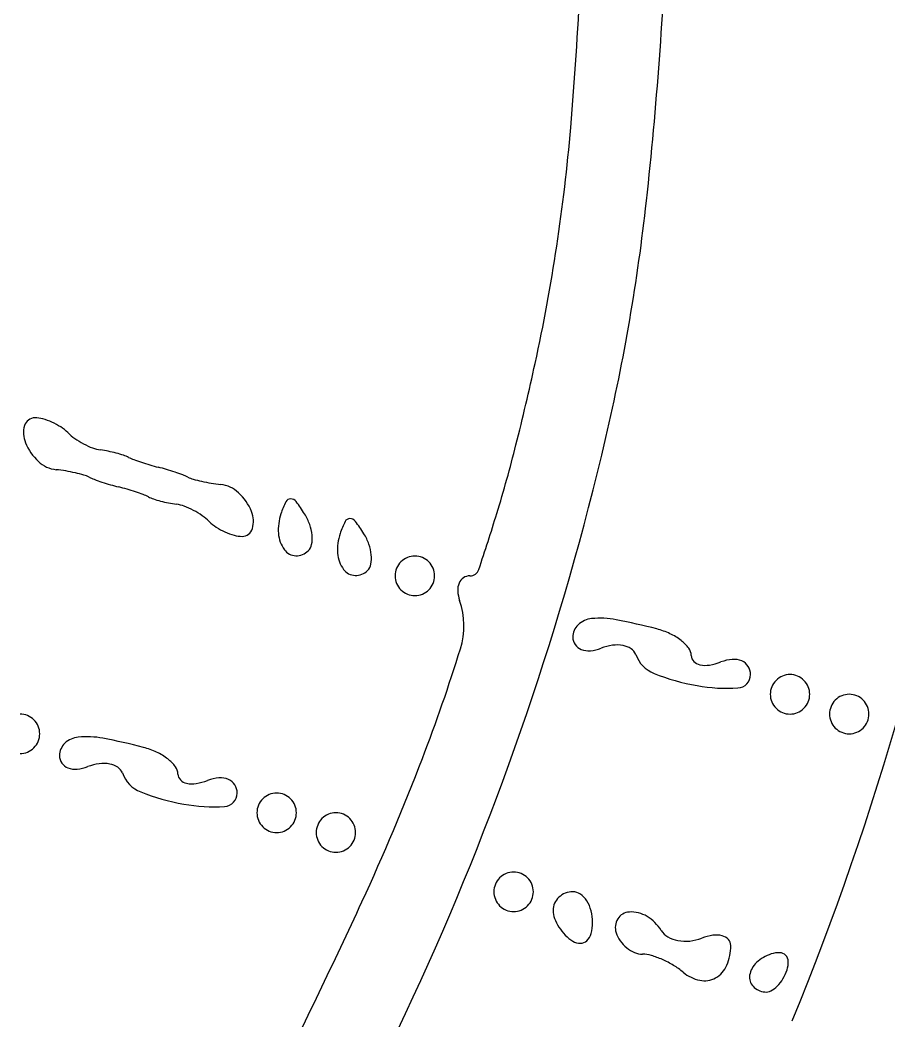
# Model space of a CAD drawing. Header units: metres. Extents: x -22 to 82, y -7 to 32.
# Drawn here: x 10.5392 to 10.6322, y 27.8083 to 27.9155 of the extents above; entities that cross this region are included whole.
import ezdxf

# ---------------------------------------------------------------- set-up
doc = ezdxf.new("R2010")
doc.units = ezdxf.units.M
doc.header["$LTSCALE"] = 2
doc.header["$MEASUREMENT"] = 0
doc.layers.add('ZSILUETAEDIFICIO', color=253, linetype='CONTINUOUS')
doc.layers.add('ZVEREDA', color=253, linetype='CONTINUOUS')

msp = doc.modelspace()

# ---------------------------------------------------------------- hatches: boundary and pattern name
at = {"layer": 'ZVEREDA'}
h = msp.add_hatch(dxfattribs=at)
h.set_pattern_fill('AR-SAND', color=256, scale=0.08)
h.set_pattern_definition([(37.50000000000001, (100.3217642182751, 117.4581959786875), (-0.0050394686487687, 0.1541459015210527), [0, -0.1216, 0, -0.136, 0, -0.13]), (7.499999999999999, (100.3217642182751, 117.4581959786875), (0.1415821364214182, 0.2257716852183792), [0, -0.0656, 0, -0.1096, 0, -0.042]), (327.5, (100.2233642182753, 117.4581959786875), (0.2491313489401196, 0.0004527242829572), [0, -0.04, 0, -0.144, 0, -0.188]), (317.5, (100.2233642182753, 117.4581959786875), (0.2404901283657835, 0.0702140451947399), [0, -0.02, 0, -0.0944, 0, -0.108])])
h.paths.add_polyline_path([(31.4583351261974, 30.10001185127862), (-5.580466054143699, 30.14202237673669), (-5.496152509190097, 24.7095630808688), (0.5053741138006274, 24.71459050236479), (0.5053741138006274, 23.02514520136083), (2.905374113800207, 23.02514520136083), (2.905811148500817, 24.71459050236479), (7.70575982083821, 24.71459050236479), (7.70575982083821, 23.02524487001511), (10.1053227861378, 23.02524487001511), (10.1057598208379, 24.71459050236479), (12.50561829493628, 24.71459050236479), (14.90575982083172, 24.71459050236479), (14.90575982083172, 23.02514520136083), (17.30547676903481, 23.02514520136083), (17.30591380373539, 24.71459050236479), (22.10547676902863, 24.63459050236452), (22.10547676902863, 23.02461800278962), (24.5050398048495, 23.02461800278962), (24.5050398048495, 24.63406330379348), (31.4583221007949, 24.61459050236454), (29.30561829493013, 24.61459050236454), (29.30561829493013, 20.61092766967829), (30.50572014345363, 20.61326742045304), (30.50572014345363, 24.61459050236454), (31.4583221007949, 24.61459050236454)])
h.paths.add_polyline_path([(3.274978631708791, 29.84745587849517), (21.85115500656482, 29.84745587849517), (21.85115500656482, 26.26298918530352), (3.274978631708791, 26.26298918530352)], flags=16)
edge = h.paths.add_edge_path(flags=0)
edge.add_line((4.190763625501631, 28.45334721717251), (4.191796270515823, 28.45334721717251))
edge.add_arc((4.030850849770815, 28.47872758158093), 0.1629343160792154, 351.0385129392877, 357.3660182868147)
edge.add_arc((4.112611057247875, 28.47496619707363), 0.0810876329450389, 344.53720768220717, 357.3660765305271, ccw=False)
edge = h.paths.add_edge_path(flags=0)
edge.add_arc((4.129473601766023, 28.48361260777853), 0.0424070857397566, 8.446156974039805, 17.04280200703507)
edge.add_arc((4.048520085864993, 28.46875624364435), 0.1245244297232045, 3.3254775150875844, 12.657113459455672, ccw=False)
edge.add_arc((4.009668740244905, 28.46649875537224), 0.1634413066505545, 3.325477516473139, 5.867953198212037)
edge.add_arc((4.024461425057098, 28.46801930679646), 0.148570677863494, 5.867861931155238, 8.446156969658695)
edge = h.paths.add_edge_path(flags=0)
edge.add_arc((4.187625943115307, 27.71049756740979), 0.005506773619038, 0, 44.649192788606285, ccw=False)
edge.add_line((4.193132716734738, 27.71049756740979), (4.193170576032799, 27.71059180186387))
edge.add_arc((4.083131412969806, 27.72142825678299), 0.110571452748189, 354.3757511834748, 357.7808422671732)
edge.add_arc((4.083495542828814, 27.72707965905653), 0.1105714527485412, 354.8460124112327, 363.6003750095574)
edge.add_arc((4.265141154600997, 27.71569919341579), 0.0736096129205384, 165.585485692761, 181.0365879312016)
edge = h.paths.add_edge_path(flags=0)
edge.add_ellipse((4.155844521799992, 27.55226263330349), major_axis=(-0.004886144824328529, 0.5517489951021792), ratio=0.0764573230342362, start_angle=264.41174822548277, end_angle=281.9145976805995, ccw=False)
edge.add_arc((-177.0033036909715, 27.24610176780652), 181.2017851309283, -3.410605131648481e-12, 0.07993633669821065, ccw=False)
edge.add_line((4.198481439956822, 27.24610176779618), (4.210484766247419, 27.6590139235833))
edge.add_ellipse((4.18687514976483, 27.77778923014426), major_axis=(0.01575538398604225, -0.1077800230216994), ratio=0.5161088083865675, start_angle=337.05526251174393, end_angle=345.80434126128097, ccw=False)
edge = h.paths.add_edge_path(flags=0)
edge.add_arc((387.0379938681306, 26.57348742740584), 383.1770730560518, 179.7962796488156, 179.8227156500893, ccw=False)
edge.add_arc((63.47661150482531, 27.72394417231078), 59.61364541384286, 179.6242268241421, 179.7962796450261, ccw=False)
edge.add_arc((107.9126775625507, 27.43250698258277), 104.0506671673548, 179.4892207827528, 179.6242268252662, ccw=False)
edge.add_arc((4.908773407262004, 28.32581589378475), 1.043191389333353, 173.5744382351789, 178.1175676432889, ccw=False)
edge.add_arc((3.941956756071903, 28.43638332363668), 0.0700943375474026, 136.9440126095541, 174.9430767679891, ccw=False)
edge.add_arc((3.939591411760631, 28.44492007257332), 0.0627084935053294, 98.57263522089539, 141.1716653543758, ccw=False)
edge.add_arc((3.971787529488921, 28.27408536092594), 0.2365196678389941, 91.78341864015289, 100.1162303726033, ccw=False)
edge.add_arc((4.161354391850892, 22.18584956753244), 6.327705978506592, 91.01273401402932, 91.78341864030182, ccw=False)
edge.add_line((4.049514576590127, 28.51256710557305), (4.169165289891879, 28.51468221717266))
edge.add_line((4.169165289891879, 28.51468221717232), (4.179750299263304, 28.53043944484654))
edge.add_arc((4.190827730734469, 28.52494372944767), 0.0123657743692955, 51.76101418273163, 153.6131534045893, ccw=False)
edge.add_line((4.198481439891822, 28.53465625290397), (4.198481439891822, 28.53636044799151))
edge.add_arc((4.193339192636984, 28.51586697619842), 0.0211287740527576, 75.9140893002533, 183.0668013861589)
edge.add_line((4.172240678425823, 28.51473658199643), (4.049514576590127, 28.51256710557305))
edge.add_arc((4.161354391844498, 22.18584956753244), 6.327705978506354, 91.01273401397248, 91.78341864024476)
edge.add_arc((3.971787529489319, 28.27408536092594), 0.2365196678390667, 91.78341864027549, 100.1162378328985)
edge.add_arc((3.941258338745911, 28.44519436956017), 0.0627084935053418, 100.1162378329312, 120.5228893311077)
edge.add_arc((3.942263761789718, 28.43729516592452), 0.0700943375474093, 117.9506432260986, 158.4595108276586)
edge.add_arc((4.001405707587139, 28.41591235581501), 0.1329691207264811, 159.2459526752788, 175.8968395766796)
edge.add_arc((4.909294928725814, 28.35078371074917), 1.04319138933335, 175.8968395763732, 179.4892207827571)
edge.add_arc((107.9126775622392, 27.43250698108915), 104.0506671670563, 179.4892207819287, 179.6242268244366)
edge.add_arc((63.47661150489225, 27.72394417644966), 59.6136454138861, 179.6242268281098, 179.7962796489794)
edge.add_arc((387.0379938451551, 26.57348740949783), 383.1770730331307, 179.7962796461218, 179.8227156473993)
edge.add_line((3.862755088178147, 27.75911035599103), (3.884622839891307, 27.72070371717251))
edge.add_arc((3.929255688633731, 27.74845655913333), 0.0525576961415898, 211.8734753522308, 222.0820973833024)
edge.add_arc((3.940104661909288, 27.75825274944765), 0.0671749997825091, 222.0818102784924, 230.2563674642507)
edge.add_arc((3.958449832274908, 27.78343227505326), 0.0982851158739191, 231.4181484407944, 254.9741783521728)
edge.add_arc((3.959368323424485, 27.7758030788865), 0.0911999037654329, 253.1739702547738, 268.217256623099)
edge.add_arc((3.968627737210397, 41.24924821526616), 13.56460629090511, 269.9489048779313, 270.3532500274084)
edge.add_arc((4.049525169780992, 16.95504494612499), 10.72985513343538, 89.5075836061958, 89.98540653837108, ccw=False)
edge.add_arc((4.130247462298712, 27.54011210430104), 0.1448483138350315, 64.17034698782749, 85.44946313993978, ccw=False)
edge.add_arc((4.191746138397974, 27.66642980881176), 0.0043674083606586, 1.4282544963651844, 68.34992075025048, ccw=False)
edge.add_arc((4.197384248272812, 27.67701561994579), 0.0105538936861254, 212.0429010611537, 263.0773218994982, ccw=False)
edge.add_arc((4.200612712082403, 27.70999352945552), 0.0404527841329601, 231.8085000024286, 252.4850053579366, ccw=False)
edge.add_arc((4.161788889977004, 27.66257060467501), 0.0208577567284913, 48.53142696656482, 82.63062587060486)
edge.add_arc((4.11933816690663, 27.13308106570912), 0.5520225538390414, 85.31102351279071, 89.99478211468639)
edge.add_arc((4.118411279294634, 16.9552485283175), 10.72985513343608, 89.99478211606726, 90.35325002811415)
edge.add_arc((4.073781246147718, 41.2494889468843), 13.56460629090747, 269.50474175352076, 269.9090879921701, ccw=False)
edge.add_arc((3.956613111675125, 27.77658927219733), 0.0911999037654514, 239.2648217281377, 269.94890487625094, ccw=False)
edge.add_arc((3.940104661909288, 27.75825274944765), 0.0671749997825307, 215.766892496466, 243.3781184107606, ccw=False)
edge.add_line((3.885598753388649, 27.71898970661965), (3.862755088177721, 27.75911035598011))
edge = h.paths.add_edge_path(flags=0)
edge.add_arc((3.982208672812931, 27.77710128656037), 0.0039699795081061, 57.093542815945284, 128.0095147918335, ccw=False)
edge.add_arc((3.983777369758798, 27.77691396217733), 0.0035691351575788, -36.39606693346491, 80.51639118771561, ccw=False)
edge.add_arc((3.985008823383225, 27.77555727172944), 0.0018093348073117, 293.7971605359992, 335.12409378026587, ccw=False)
edge.add_arc((3.984854518882713, 27.77590723729099), 0.002191808038586, 257.1681723130867, 293.7964911424778, ccw=False)
edge.add_arc((3.98554989726631, 27.77896024180501), 0.0053230039216045, 238.282669802615, 257.1684968903267, ccw=False)
edge.add_arc((3.980302814458611, 27.77683864407101), 0.0034331700992157, 99.02971341141892, 315.4979837284754, ccw=False)
edge = h.paths.add_edge_path(flags=0)
edge.add_arc((4.003867887505493, 27.77651366478631), 0.0041965817445002, 179.5419055987072, 270.4580944011244)
edge.add_arc((4.003949051078308, 27.77651352882827), 0.0041965817444636, 269.3499522369119, 383.1232100615633)
edge.add_arc((4.003864094692489, 27.77672872215237), 0.0041965817444639, 19.96411019100292, 182.4788541983977)
edge = h.paths.add_edge_path(flags=0)
edge.add_arc((3.979353550216473, 28.42993420992462), 0.0009651872828333, 125.0907544769644, 237.6009057839097)
edge.add_arc((3.995965221876986, 28.40704187017155), 0.0279429480104366, 127.8062335931203, 268.779035296377)
edge.add_line((3.995369806797299, 28.37910526650563), (4.002718144077988, 28.38645734180113))
edge.add_arc((4.10007393273122, 28.38764962442366), 0.0973630891154655, 166.3647067637932, 180.7016464897838, ccw=False)
edge.add_arc((3.991574634341134, 28.42003595056144), 0.0167827455633406, 325.7976337708378, 488.477492724186)
edge.add_arc((3.995342312636922, 28.45231582363164), 0.0238394652163404, 233.4109544616884, 272.5958997522416)
edge.add_arc((3.987035091752404, 28.42505208948006), 0.0100004255996245, 20.17316381762081, 145.4473270086913)

# ---------------------------------------------------------------- linework, layer by layer
at = {"layer": 'ZSILUETAEDIFICIO'}
for centre, radius, start, end in [((10.18221747930215, 27.93916168890166), 0.4174164164662287, 355.1657910094488, 359.417566734018), ((10.19218489821762, 27.94168699739049), 0.4165746175788411, 353.7212191729504, 357.9090744830164), ((10.40337591230832, 27.92045733432116), 0.1954684374937863, 347.6673568286541, 355.1658434551235), ((10.39392219470821, 27.91949059151631), 0.2136199003903402, 346.8182547911039, 353.7212247213554), ((10.31840203898099, 27.93903466313196), 0.2824493336357984, 345.8510265711212, 347.667493927726), ((10.32969345162448, 27.92826743861826), 0.3158505515794641, 337.6760269799826, 350.6810264964351), ((10.54074052942883, 27.87173980331414), 0.0011517629396688, 90.00001588058588, 163.7323168091237), ((10.54074054458192, 27.86963520746968), 0.0032563587845201, 74.72427441825613, 90.0002722362325), ((10.54228847423451, 27.87128809457505), 0.0027642684144532, 163.7322054405434, 202.4257284026396), ((10.53984577805178, 27.86635901470464), 0.0066525399011407, 65.7724089332748, 74.72432977835287), ((10.53970762006131, 27.86605206089104), 0.0069891528440621, 56.98319959470325, 65.77218639392376), ((10.54099799739762, 27.86803783955486), 0.0046209487628179, 44.99951767419755, 56.98288351440734), ((10.54816349295083, 27.87520336901463), 0.0055126162057254, 225.0006535017905, 235.1662741796183), ((10.29769714759121, 27.94202785855128), 0.3124489856742395, 335.5331993970395, 346.8182140746284), ((10.5451098886694, 27.87245247171433), 0.0058165058783297, 202.4256516887711, 226.7281726939115), ((10.55006581633893, 27.87793672710882), 0.0088427934872781, 235.1651949417531, 242.3001096626941), ((10.54990257361101, 27.87762582182773), 0.0084916378495829, 242.3001966757206, 249.5303579619309), ((10.44782838900281, 27.9064079293488), 0.1489739282729733, 342.9188125408094, 345.8508213834548), ((10.54833045131022, 27.87341434849037), 0.0039962984638063, 249.5311612438511, 262.235275191655), ((10.54611768356401, 27.8571865626825), 0.012381655417071, 78.38597887277605, 82.23520572803065), ((10.54543715764319, 27.85387575532383), 0.015761679217555, 75.17370798390773, 78.38572824560504), ((10.54583235205132, 27.85536893328606), 0.0142170889663678, 71.90832004773613, 75.17350017583124), ((10.54902151696731, 27.86513115706111), 0.0039471432075844, 63.43420168945169, 71.90759305993973), ((10.55332184011672, 27.87373153937398), 0.0056684355642199, 243.434275763946, 249.4915498690334), ((10.54338304626182, 27.87061819825345), 0.0032972711075902, 226.7283322252471, 263.8845215675872), ((10.55974869968964, 27.89091505837683), 0.0240144937019766, 249.493077524219, 251.5657531343449), ((10.56063348051822, 27.89356862150277), 0.0268116769829283, 251.56515323365, 253.6190373512528), ((10.5594088988835, 27.88940194383747), 0.0224687743951673, 253.6184646810356, 255.963384514375), ((10.54850965934091, 27.84580618867062), 0.0224687743938436, 73.6184646945599, 75.96338452785726), ((10.54116355923475, 27.84990240243548), 0.0175370831909234, 80.5131960206511, 83.88469482178421), ((10.54094675032613, 27.84860430891382), 0.0188531579923122, 77.32006604619333, 80.51352610043669), ((10.541446243991, 27.85082620471695), 0.0165758098206184, 74.10183581722718, 77.31866797768795), ((10.54508597019574, 27.86360493127796), 0.0032888440513653, 63.43508242741159, 74.10272134611205), ((10.54909184011632, 27.87161653937397), 0.005668435564040999, 243.4342757680535, 249.4915498733207), ((10.5472850776944, 27.84163951100533), 0.0268116769849421, 71.5651532207405, 73.61903733832932), ((10.54816985852969, 27.84429307411853), 0.0240144937139093, 69.49307753487022, 71.56575314497373), ((10.5545967181049, 27.86147659313843), 0.0056684355593574, 63.43427577012174, 69.4915498752613), ((10.55860258802448, 27.86948820123035), 0.0032888440519754, 243.4350824061463, 254.1027213243559), ((10.55551869968963, 27.88880005837666), 0.0240144937017578, 249.4930775240242, 251.5657531341802), ((10.55640348051861, 27.89145362151578), 0.0268116769953627, 251.5651532414774, 253.6190373590502), ((10.55517889888353, 27.88728694382627), 0.0224687743843585, 253.6184646741394, 255.9633845074744), ((10.54427965934133, 27.84369118867096), 0.0224687743935, 73.61846469550858, 75.96338452885254), ((10.56224232672341, 27.88226737295849), 0.0165762413836692, 254.1022157778663, 257.3190479383691), ((10.5627418203965, 27.88448837516694), 0.0188527177584646, 257.3198039514361, 260.51326400572), ((10.56252499898048, 27.88319073007284), 0.017537083190548, 260.5131960325087, 263.8846948336025), ((10.56030551195752, 27.86247493425481), 0.0032972711075417, 46.72833223098758, 83.88452157544839), ((10.54305507770073, 27.83952451100555), 0.0268116769829283, 71.56515323365001, 73.6190373512528), ((10.54393985852292, 27.84217807411881), 0.0240144937160793, 69.49307751943242, 71.5657531295368), ((10.5503667181049, 27.85936159313866), 0.0056684355591356, 63.43427576910217, 69.49154987445736), ((10.5546670412534, 27.86796197544697), 0.0039471432081493, 243.434201664347, 251.9075930348335), ((10.55857866954941, 27.86064066079399), 0.0058165058783297, 22.42565168670258, 46.7281726939115), ((10.557856206163, 27.87772419922203), 0.0142170889649843, 251.9083200651451, 255.1735001933255), ((10.5582514005803, 27.87921737718426), 0.0157616792184705, 255.173707967709, 258.3857282294076), ((10.55757087465173, 27.87590656982576), 0.0123816554166409, 258.3859788874089, 262.2352057426248), ((10.55535810690773, 27.85967878401777), 0.0039962984641243, 69.53116123164502, 82.23527517916274), ((10.55378598460788, 27.85546731068052), 0.0084916378493815, 62.30019667500959, 69.53035796140333), ((10.57687538056763, 27.85935033167226), 0.0103049186245275, 153.7874342923446, 161.56544275825), ((10.56813983589592, 27.86365111084416), 0.0005680586486596, 89.80652394892543, 153.7854764061114), ((10.56813924430412, 27.86346771663585), 0.0007514538095941, 37.3002229856013, 89.8086355929815), ((10.55562684231398, 27.85393591750119), 0.0164808974838084, 31.71748744880119, 37.29974237628504), ((10.55362274187999, 27.85515640539927), 0.0088427934872781, 55.16519494175316, 62.30010966269406), ((10.55552506526848, 27.85788976349079), 0.0055126162076547, 45.00065352183668, 55.16627419971158), ((10.56140008398481, 27.86180503793281), 0.0027642684141196, 343.7322054424161, 22.42572841060579), ((10.57227654993562, 27.86088320043251), 0.0054573491495149, 161.5650457351034, 183.9407888026423), ((10.56458235176498, 27.85947067219882), 0.005953093387823002, 19.73664811936323, 31.7179569451129), ((10.35911768394382, 27.93366739068267), 0.2417783862703693, 341.4274561798756, 342.9187296819113), ((10.56269056082172, 27.865055292953), 0.0046209487626272, 224.9995176722078, 236.9828835128608), ((10.56398093815571, 27.86704107161432), 0.0069891528406202, 236.9831995981509, 245.7721863975856), ((10.56569179840812, 27.85986876199928), 0.0047743875973752, 5.599465441617551, 19.73608789853724), ((10.58322038056781, 27.85723533166885), 0.0103049186260374, 153.7874342753445, 161.5654427410643), ((10.5744848358961, 27.86153611084416), 0.0005680586486596, 89.80652394892543, 153.7854764061114), ((10.5744842443039, 27.86135271663562), 0.000751453809823, 37.30022297837961, 89.80863555838013), ((10.56197184231431, 27.85182091750119), 0.0164808974838084, 31.71748744880119, 37.29974237628504), ((10.56384278016714, 27.86673411780362), 0.0066525399011407, 245.7724089332748, 254.7243297783528), ((10.562948013637, 27.86345792503869), 0.0032563587845201, 254.7242744182561, 270.0002722362325), ((10.56294802878963, 27.86135332919417), 0.0011517629401691, 270.0000159032277, 343.7323168046013), ((10.57012373979819, 27.86073486626549), 0.003299434760263, 183.9402601583043, 216.5506968133659), ((10.5669809796043, 27.8599951686673), 0.0034790240182998, 349.0558067338298, 5.599244337365004), ((10.57862154993541, 27.85876820043251), 0.0054573491495149, 161.5650457351034, 183.9407888026423), ((10.57092735176522, 27.85735567219888), 0.005953093387823002, 19.73664811936323, 31.7179569451129), ((10.5690987492419, 27.85958566246347), 0.0013220252772603, 314.9994991959951, 349.0555408543353), ((10.57203679840839, 27.85775376200104), 0.004774387596761, 5.599465420424793, 19.73608787799796), ((10.5687552316669, 27.85972038924325), 0.0015959154232092, 216.5518752678362, 267.9539846227062), ((10.56876246594331, 27.85992194560731), 0.0017976015695052, 267.9529112625046, 314.9996351741819), ((10.576468739798, 27.85861986626549), 0.003299434760263, 183.9402601583043, 216.5506968133659), ((10.5733259796045, 27.85788016866582), 0.0034790240179803, 349.0558067558961, 5.599244360455858), ((10.5814661881779, 27.85595961574546), 0.0021293174225145, 112.6232414527827, 134.999211522615), ((10.58145430226503, 27.85598827538126), 0.0020982908729524, 90.0006322764197, 112.6246928528869), ((10.58145425595399, 27.85598827538234), 0.0020982908719275, 67.37530713516908, 89.99936771115203), ((10.581442370041, 27.85595961574546), 0.0021293174225635, 45.00078847738501, 67.37675854721729), ((10.57544374924171, 27.85747066246364), 0.0013220252777499, 314.9994992029593, 349.0555408483972), ((10.5814662296186, 27.85595965718494), 0.0021293174233681, 135.0007884730646, 157.3767585429725), ((10.58144232860082, 27.85595965718494), 0.0021293174229968, 22.62324146173451, 44.9992115355853), ((10.57510023166671, 27.85760538924376), 0.0015959154236474, 216.5518752809593, 267.9539846396007), ((10.57510746594312, 27.85780694560714), 0.001797601569666, 267.9529112767397, 314.9996351895474), ((10.58143756998132, 27.85597154309886), 0.0020982908719275, 157.3753071490141, 179.9993677235803), ((10.58143756998172, 27.85597158940914), 0.0020982908723577, 180.0006322702055, 202.6246928462081), ((10.58147098823773, 27.85597154309886), 0.0020982908719379, 0.0006322764196846798, 22.62469285098589), ((10.58147098823724, 27.85597158940914), 0.0020982908723822, 337.3753071537919, 359.9993677297945), ((10.58736497685891, 27.85470813697162), 0.0012688329092842, 124.0367953783877, 157.4380127679098), ((10.58734733107232, 27.85473424670664), 0.0012373195474219, 90.00009088502277, 124.0364062369798), ((10.58734732455082, 27.85698135693048), 0.0010097906763452, 270.000258669861, 341.4279233989333), ((10.58146622961823, 27.85598347532328), 0.0021293174229968, 202.6232414673759, 224.9992115355853), ((10.5814423286013, 27.85598347532328), 0.002129317422616, 315.0007884557555, 337.3767585279062), ((10.58798314668522, 27.85445124514354), 0.0019382560518921, 157.4365490850637, 183.3253184618481), ((10.58146618817841, 27.85598351676254), 0.0021293174227384, 225.0007884644147, 247.3767585358996), ((10.58145430226449, 27.85595485712702), 0.0020982908730643, 247.3753071609451, 269.9993677360086), ((10.58145425595441, 27.85595485712594), 0.0020982908719379, 270.0006322764197, 292.6246928509962), ((10.58144237004063, 27.85598351676254), 0.0021293174226753, 292.6232414641004, 314.9992115355853), ((10.58979028381802, 27.85455635653386), 0.0037484474822635, 183.3270166359854, 199.1320499040757), ((10.57843905185862, 27.85061862253866), 0.0082663856841435, 342.7450701602174, 19.13142865773496), ((10.60020513513541, 27.84940028061874), 0.0018308560261484, 133.3073690608836, 179.9996671700308), ((10.60062211082032, 27.84895791413379), 0.0024387678854714, 95.61238567655514, 133.3074231835271), ((10.6012867767715, 27.84219444874913), 0.009234814150424, 79.17444531531244, 95.6125475776831), ((10.59047916621722, 27.78567486346299), 0.0667784321007374, 75.35471845038818, 79.17461807798314), ((10.59979267039969, 27.84940030694577), 0.0014183912905366, 180.0006338571177, 214.1322135757118), ((10.60524784217139, 27.84218967756681), 0.0083657793393816, 65.03150184273314, 75.35448566627099), ((10.6061099144415, 27.84404114437626), 0.0063234527387446, 52.29825553323153, 65.03115771231741), ((10.59976758721524, 27.84938324938781), 0.0013880577389361, 214.1303552034275, 248.8187124126326), ((10.60333435427879, 27.84320957479514), 0.0053709183763099, 97.63591421429355, 110.9938315564543), ((10.60310112483899, 27.84494926612166), 0.0036156628725931, 79.66712992742382, 97.6359915656944), ((10.60331656841183, 27.84613081366132), 0.0024146339300692, 57.22374686052559, 79.6675895753325), ((10.60726269480233, 27.84553239419802), 0.0044385844212198, 37.24227457713858, 52.29967511608096), ((10.40295431585599, 27.90512493457828), 0.1920211968375851, 339.0320852600159, 342.7449852767508), ((10.60004749406991, 27.85010566449984), 0.0021628037882083, 248.8194066127214, 275.3453790249614), ((10.5998408820021, 27.85231335223995), 0.0043801386081056, 275.3459960041917, 290.9936363562226), ((10.60396214318212, 27.84713351454781), 0.0012220837840428, 19.8827678624951, 57.22241323583656), ((10.60835538834164, 27.84872239431718), 0.0034496548595361, 199.8834161430185, 248.2189001221803), ((10.60974945483014, 27.84742287085533), 0.0013148242791221, 359.9997994876063, 37.24125053482104), ((10.6119309565554, 27.84742284895367), 0.0008666774462562, 179.9988562753341, 225.5518641476468), ((10.61228104892621, 27.84777983147984), 0.0013666786364661, 225.5542209975504, 257.9701527862929), ((10.612575057333, 27.84915905051986), 0.0027768864578613, 257.9682291087403, 279.2522561237468), ((10.61203204074192, 27.85249220009132), 0.0061539788587551, 279.2526602837174, 290.9935136908541), ((10.615788970653, 27.84270189347677), 0.0043324230965636, 94.47378126350911, 110.9941916070678), ((10.61562139904183, 27.8448434259513), 0.002184344517061, 66.90055213784609, 94.47337967425402), ((10.61589380930241, 27.84548212138668), 0.001489982069233, 32.12363104649758, 66.90022833857304), ((10.61575277692759, 27.84539358429083), 0.0016565021820666, 359.999376133256, 32.12323782912632), ((10.61569162044023, 27.86708178274631), 0.023220528509967, 248.21884339856, 260.0582135434404), ((10.61597264226364, 27.84539356804436), 0.0014366368459389, 273.3874201048397, 359.9999285978636), ((10.62165118817822, 27.84326961574453), 0.0021293174234792, 112.6232414410386, 134.9992115139558), ((10.62163930226484, 27.84329827538232), 0.0020982908719379, 90.0006322764197, 112.6246928509962), ((10.62163925595434, 27.84329827538232), 0.0020982908719275, 67.37530714900383, 89.9993677235803), ((10.62162737004039, 27.84326961574567), 0.0021293174227384, 45.0007884644147, 67.37675853589961), ((10.614941995648, 27.86280503528138), 0.0188785812269221, 260.0582086857645, 273.3875751408298), ((10.62162256998201, 27.84328154309799), 0.002098290872837, 157.3753071251412, 179.9993676987498), ((10.62165122961801, 27.84326965718617), 0.0021293174221787, 135.0007884860441, 157.3767585561473), ((10.62162732860111, 27.84326965718498), 0.0021293174226753, 22.6232414720938, 44.99921154424447), ((10.62165598823711, 27.84328154309901), 0.0020982908723577, 0.0006322702055423879, 22.62469284620816), ((10.62162256998201, 27.84328158941037), 0.002098290872795, 180.0006323012502, 202.6246928748587), ((10.62165598823711, 27.84328158940917), 0.0020982908723822, 337.3753071537919, 359.9993677297945), ((10.62799618817797, 27.84115461574567), 0.0021293174223537, 112.6232414551537, 134.9992115269353), ((10.62798430226513, 27.84118327538204), 0.0020982908721129, 90.00063228884795, 112.6246928624542), ((10.62798425595398, 27.84118327538096), 0.0020982908732917, 67.3753071494841, 89.9993677235803), ((10.62797237004114, 27.84115461574567), 0.0021293174223536, 45.00078847306464, 67.37675854484628), ((10.62165122961801, 27.84329347532213), 0.0021293174221929, 202.6232414438527, 224.9992115139558), ((10.62162732860111, 27.84329347532326), 0.002129317422616, 315.0007884557555, 337.3767585279062), ((10.62796756998142, 27.84116654309884), 0.0020982908719275, 157.3753071490141, 179.9993677235803), ((10.62799622961822, 27.8411546571848), 0.0021293174230358, 135.0007884600759, 157.3767585326241), ((10.62797232860038, 27.8411546571848), 0.0021293174234791, 22.62324146267989, 44.99921153126494), ((10.6280009882378, 27.84116654309884), 0.0020982908719379, 0.0006322764196846798, 22.62469285098589), ((10.5391542559544, 27.83906827538232), 0.0020982908719275, 67.37530714900383, 89.9993677235803), ((10.53914237004051, 27.83903961574566), 0.0021293174227384, 45.0007884644147, 67.37675853589961), ((10.62165118817822, 27.84329351676377), 0.0021293174236129, 225.0007884860441, 247.3767585589613), ((10.62163930226484, 27.84326485712597), 0.0020982908719275, 247.3753071490038, 269.9993677235803), ((10.62163925595434, 27.84326485712597), 0.0020982908719379, 270.0006322764197, 292.6246928509962), ((10.62162737004039, 27.84329351676251), 0.0021293174226753, 292.6232414641004, 314.9992115355853), ((10.62796756998179, 27.84116658940934), 0.0020982908724451, 180.0006322764197, 202.6246928519422), ((10.62800098823732, 27.84116658940934), 0.0020982908723822, 337.3753071480579, 359.9993677235803), ((10.53914232860123, 27.83903965718497), 0.0021293174226753, 22.6232414720938, 44.99921154424447), ((10.53917098823723, 27.839051543099), 0.0020982908723577, 0.0006322702055423879, 22.62469284620816), ((10.62799622961779, 27.84117847532326), 0.0021293174226753, 202.6232414720938, 224.9992115442445), ((10.62799618817849, 27.84117851676251), 0.0021293174227384, 225.0007884644147, 247.3767585358996), ((10.62797237004062, 27.84117851676251), 0.0021293174226753, 292.6232414641004, 314.9992115355853), ((10.62797232860092, 27.84117847532326), 0.0021293174230358, 315.0007884644147, 337.3767585326241), ((10.53917098823723, 27.83905158940917), 0.0020982908723822, 337.3753071537919, 359.9993677297945), ((10.54563211082021, 27.83626791413303), 0.0024387678859678, 95.61238566435506, 133.3074231725315), ((10.5462967767719, 27.82950444874916), 0.009234814150424, 79.17444531531244, 95.6125475776831), ((10.62798430226462, 27.84114985712597), 0.0020982908719275, 247.3753071490038, 269.9993677235803), ((10.62798425595452, 27.84114985712699), 0.0020982908729873, 270.0006322639913, 292.6246928390549), ((10.53914237004051, 27.83906351676251), 0.0021293174226753, 292.6232414641004, 314.9992115355853), ((10.53914232860123, 27.83906347532326), 0.002129317422616, 315.0007884557555, 337.3767585279062), ((10.54521513513581, 27.83671028061929), 0.0018308560261484, 133.3073690810019, 179.9996671842699), ((10.53548916621713, 27.77298486346973), 0.066778432094123, 75.35471844890701, 79.17461807649741), ((10.5502578421717, 27.82949967756679), 0.0083657793392667, 65.03150184554822, 75.35448566928547), ((10.5391542559544, 27.83903485712597), 0.0020982908719379, 270.0006322764197, 292.6246928509962), ((10.5448026704, 27.83671030694563), 0.0014183912905366, 180.0006338571177, 214.1322135757118), ((10.55111991444093, 27.8313511443763), 0.0063234527389366, 52.29825552997298, 65.0311577085756), ((10.54477758721549, 27.83669324938717), 0.0013880577384644, 214.130355180119, 248.8187123849401), ((10.54505749406982, 27.83741566449982), 0.0021628037882083, 248.8194066127214, 275.3453790249614), ((10.54485088200161, 27.83962335224015), 0.0043801386082685, 275.345996009818, 290.9936363617778), ((10.54834435427782, 27.83051957479535), 0.0053709183759637, 97.63591420501407, 110.9938315473809), ((10.5481111248389, 27.83225926612164), 0.0036156628725931, 79.66712992742382, 97.6359915656944), ((10.54832656841222, 27.83344081366005), 0.002414633931025, 57.22374687514598, 79.66758959079962), ((10.54897214318291, 27.83444351454801), 0.0012220837836152, 19.882767869747, 57.22241324798521), ((10.55227269480221, 27.832842394198), 0.0044385844212198, 37.24227457713858, 52.29967511608096), ((10.55475945483039, 27.83473287085468), 0.0013148242791729, 359.9997995173221, 37.24125057047754), ((10.3493638968655, 27.92566135776048), 0.249411768227575, 335.2056669485164, 339.0322110370819), ((10.55336538834192, 27.83603239431665), 0.0034496548592825, 199.8834161323652, 248.218900112364), ((10.55694095655582, 27.83473284895314), 0.0008666774462562, 179.9988562452666, 225.551864105132), ((10.560798970653, 27.83001189347675), 0.0043324230965636, 94.47378126350911, 110.9941916070678), ((10.56063139904219, 27.83215342595128), 0.0021843445170965, 66.90055214880614, 94.47337968614512), ((10.55729104892663, 27.83508983147982), 0.0013666786367845, 225.5542209839428, 257.9701527676467), ((10.557585057333, 27.83646905052126), 0.0027768864591955, 257.968229114628, 279.2522561292377), ((10.55704204074323, 27.83980220008931), 0.0061539788563647, 279.2526602787813, 290.9935136858024), ((10.56090380930283, 27.83279212138598), 0.001489982069682, 32.12363106870536, 66.90022836494798), ((10.5607627769275, 27.83270358429149), 0.001656502182089, 359.999376109663, 32.12323780076843), ((10.56070162044062, 27.85439178274623), 0.0232205285100455, 248.2188433975192, 260.058213542331), ((10.5609826422635, 27.83270356804434), 0.0014366368459389, 273.3874201048397, 359.9999285978636), ((10.56666118817864, 27.83057961574565), 0.0021293174226753, 112.6232414641004, 134.9992115355853), ((10.56664930226472, 27.8306082753823), 0.0020982908719379, 90.0006322764197, 112.6246928509962), ((10.56664925595422, 27.8306082753823), 0.0020982908719275, 67.37530714900383, 89.9993677235803), ((10.56663737004033, 27.83057961574565), 0.0021293174227384, 45.0007884644147, 67.37675853589961), ((10.5599519956474, 27.85011503528136), 0.018878581226949, 260.0582086871379, 273.3875751421871), ((10.56663256998192, 27.83059154309899), 0.0020982908723822, 157.3753071537919, 179.9993677297945), ((10.5666612296184, 27.83057965718496), 0.0021293174230358, 135.0007884644147, 157.3767585326241), ((10.56663732860062, 27.83057965718496), 0.0021293174229968, 22.62324146737595, 44.9992115355853), ((10.56666598823742, 27.83059154309797), 0.0020982908723753, 0.0006323012501987612, 22.62469287964676), ((10.56663256998192, 27.83059158940915), 0.0020982908723577, 180.0006322702055, 202.6246928462081), ((10.56666598823742, 27.83059158941029), 0.0020982908723822, 337.3753071203532, 359.9993676987498), ((10.5730061881784, 27.82846461574565), 0.0021293174226753, 112.6232414641004, 134.9992115355853), ((10.57299430226448, 27.82849327538116), 0.0020982908729873, 90.0006322639914, 112.6246928390549), ((10.5729942559544, 27.82849327538236), 0.0020982908719275, 67.37530714900383, 89.9993677235803), ((10.57298237004062, 27.82846461574565), 0.0021293174227384, 45.0007884644147, 67.37675853589961), ((10.5666612296184, 27.8306034753233), 0.0021293174229968, 202.6232414673759, 224.9992115355853), ((10.56666118817864, 27.83060351676255), 0.0021293174227384, 225.0007884644147, 247.3767585358996), ((10.56663737004033, 27.83060351676255), 0.0021293174226753, 292.6232414641004, 314.9992115355853), ((10.56663732860062, 27.8306034753233), 0.0021293174230358, 315.0007884644147, 337.3767585326241), ((10.57297756998173, 27.82847654309887), 0.0020982908723822, 157.3753071480579, 179.9993677235803), ((10.5730062296181, 27.82846465718495), 0.0021293174230358, 135.0007884644147, 157.3767585326241), ((10.57298232860123, 27.82846465718495), 0.0021293174226753, 22.6232414720938, 44.99921154424447), ((10.57301098823723, 27.82847654309887), 0.0020982908724451, 0.0006322764196846798, 22.62469285194217), ((10.56664930226472, 27.83057485712584), 0.0020982908719275, 247.3753071490038, 269.9993677235803), ((10.56664925595422, 27.83057485712584), 0.0020982908719379, 270.0006322764197, 292.6246928509962), ((10.57297756998173, 27.82847658940938), 0.0020982908724451, 180.0006322764197, 202.6246928519422), ((10.57301098823723, 27.82847658940938), 0.0020982908723822, 337.3753071480579, 359.9993677235803), ((10.5730062296181, 27.8284884753233), 0.0021293174229968, 202.6232414673759, 224.9992115355853), ((10.5730061881784, 27.82848851676255), 0.0021293174227384, 225.0007884644147, 247.3767585358996), ((10.57298237004062, 27.82848851676255), 0.0021293174226753, 292.6232414641004, 314.9992115355853), ((10.57298232860123, 27.8284884753233), 0.002129317422616, 315.0007884557555, 337.3767585279062), ((10.57299430226448, 27.82845985712703), 0.0020982908730643, 247.3753071609451, 269.9993677360086), ((10.5729942559544, 27.82845985712584), 0.0020982908719379, 270.0006322764197, 292.6246928509962), ((10.59204122961842, 27.82211965718494), 0.0021293174230358, 135.0007884644147, 157.3767585326241), ((10.59204118817863, 27.82211961574563), 0.0021293174226753, 112.6232414641004, 134.9992115355853), ((10.59202930226482, 27.82214827538229), 0.0020982908719379, 90.0006322764197, 112.6246928509962), ((10.5920292559542, 27.82214827538229), 0.0020982908719275, 67.37530714900383, 89.9993677235803), ((10.5920173700404, 27.82211961574563), 0.0021293174227384, 45.0007884644147, 67.37675853589961), ((10.5920173286006, 27.82211965718494), 0.0021293174229968, 22.62324146737595, 44.9992115355853), ((10.59201256998151, 27.82213154309784), 0.0020982908723822, 157.3753071203533, 179.9993676987498), ((10.592045988237, 27.82213154309903), 0.0020982908723577, 0.0006322702055423879, 22.62469284620816), ((10.59201256998151, 27.82213158941028), 0.0020982908723753, 180.0006323012502, 202.6246928796467), ((10.592045988237, 27.82213158940914), 0.0020982908723822, 337.3753071537919, 359.9993677297945), ((10.5982628678114, 27.82007796225417), 0.002017099519845, 133.2590256363973, 155.926888085241), ((10.59833756971901, 27.81999857454167), 0.0021261077025496, 111.2524087346272, 133.258983027496), ((10.59837428275821, 27.81990411961925), 0.002227446634799, 90.00009385910867, 111.2518563241189), ((10.59837426572562, 27.82072304684334), 0.0014085194107519, 55.06230590603043, 89.99945557883746), ((10.59771839821022, 27.81978415236455), 0.0025538076014047, 32.67718258730369, 55.06291385331988), ((9.956186774116134, 28.10728802965832), 0.6825127931607198, 333.4003889020113, 335.205626986902), ((10.59204122961842, 27.82214347532329), 0.0021293174229968, 202.6232414673759, 224.9992115355853), ((10.59204118817863, 27.82214351676254), 0.0021293174227384, 225.0007884644147, 247.3767585358996), ((10.5920173700404, 27.82214351676254), 0.0021293174226753, 292.6232414641004, 314.9992115355853), ((10.5920173286006, 27.82214347532329), 0.0021293174230358, 315.0007884644147, 337.3767585326241), ((10.59812084660621, 27.82014136721648), 0.0018615674968447, 155.9256453022138, 179.9992601612457), ((10.5968068491072, 27.81919942801716), 0.0036367777435443, 14.25623244844532, 32.6776165335154), ((10.59202930226482, 27.82211485712583), 0.0020982908719275, 247.3753071490038, 269.9993677235803), ((10.5920292559542, 27.82211485712583), 0.0020982908719379, 270.0006322764197, 292.6246928509962), ((10.59870986167311, 27.82014136183767), 0.0024505825638144, 179.9993122290359, 200.4889795530144), ((10.59536941467351, 27.81883428641197), 0.0051198644361743, 359.9994946448311, 14.25529225255612), ((10.60450812546173, 27.81840867982999), 0.0015580392876251, 92.97716432812685, 148.1201945293542), ((10.60460045699779, 27.81663448989684), 0.0033346301321771, 58.8573595417059, 92.978180578769), ((10.60398373336713, 27.81561394386529), 0.0045270487825784, 31.71728096009892, 58.85676863340652), ((10.60101116902641, 27.82100134248032), 0.0049073247639943, 200.4896528473441, 212.6773391576081), ((10.60142570794622, 27.82126729876154), 0.00539984406043, 212.6778615598014, 224.3633973977199), ((10.59601965799922, 27.81883421433514), 0.0044696211103557, 344.8692390246542, 0.0003450728587394155), ((10.60468217952422, 27.8183004528405), 0.0017629975698433, 148.120940359763, 198.4350448630907), ((10.60062241492298, 27.82048161556497), 0.0042761992031315, 224.3629643024733, 238.2824491793271), ((10.59872686038014, 27.81810220798684), 0.0016651999535676, 313.2583640949034, 344.8688271788246), ((10.60611506419923, 27.81877807277493), 0.0032733880139932, 198.4348628800755, 215.6062897016096), ((10.60951313813013, 27.81903129981816), 0.0019731541942738, 211.717816283126, 240.6647991073707), ((10.6103009821434, 27.82043326911753), 0.0035813258594741, 240.6653211746603, 259.1946336199515), ((10.61041511993312, 27.82178678850352), 0.0049528257968539, 275.7249466557113, 290.9931867969806), ((10.61418101286222, 27.81197307709277), 0.0055586384786496, 98.30192519565823, 110.9941581684741), ((10.6137470307774, 27.81494672186915), 0.0025534922767496, 75.5954680804586, 98.30032252573119), ((10.61404946030478, 27.81612407475183), 0.0013379169287006, 42.19625150967556, 75.59702021133745), ((10.59917792392324, 27.81814438078328), 0.0015286146871162, 238.2823266669501, 269.9739568894374), ((10.59917768406632, 27.81762310378429), 0.0010073376329074, 269.9741227873038, 313.2585461132709), ((10.60656979830381, 27.81910376126831), 0.0038327234221217, 215.6069623014196, 230.8626531863624), ((10.60637297207612, 27.81886182154454), 0.003520833390362999, 230.8619608935035, 246.7776164850549), ((10.61046478503411, 27.82129112987155), 0.0044546851531592, 259.1936996434931, 275.7252816701293), ((10.6099328996049, 27.81636537078703), 0.0053613795044743, 336.8705286101687, 359.9996843891324), ((10.61431555580774, 27.81636534896393), 0.0009787233017049, 359.9995486587162, 42.19515578928525), ((10.60585229973839, 27.81764833479417), 0.0022003600751133, 246.7778558879006, 269.4103138426112), ((10.6057937412495, 27.81196338955993), 0.0034848867456946, 73.48111042177122, 89.40953842340417), ((10.60401122913552, 27.80595213925949), 0.0097548532200107, 66.09259073096189, 73.48255913452091), ((10.62102416209314, 27.81128693083883), 0.0044086227482579, 108.4350044502745, 132.3404218733528), ((10.62044270731047, 27.81303118958482), 0.0025700014616966, 87.94690599327916, 108.4342997534863), ((10.620500681641, 27.81464795771353), 0.0009521942405646, 45.0004710929848, 87.94783593601072), ((10.6205006705693, 27.81464796878532), 0.0009521942404678, 2.052164091325637, 44.99952892636705), ((10.60355942906273, 27.80493358193195), 0.0108691163292162, 58.94945780685622, 66.0912413534754), ((10.60481727877942, 27.80702251988947), 0.0084307054389573, 50.31027183305996, 58.95050489773926), ((10.6122887134249, 27.81535907450581), 0.002799643577522, 299.2769866540253, 336.8709801501438), ((10.61964804935931, 27.81279710987633), 0.002365505771294, 132.340301492302, 170.4168527817604), ((10.61888390243962, 27.8145899944555), 0.002570001462539, 341.5657002417194, 2.053094000919842), ((10.61280100731548, 27.81664246258049), 0.0040706232389767, 230.3101509177281, 258.2445459887244), ((10.61246758773115, 27.81504008589764), 0.0024339254503895, 258.2437536843469, 299.2762744900228), ((10.61866660770988, 27.81296280575845), 0.0013701752553492, 170.4166207963393, 224.2248608965948), ((10.6166063988633, 27.81534922161774), 0.0049707197759444, 329.3925924365652, 341.5647382697624), ((10.29139251401401, 27.94489668686111), 0.3193756429064719, 324.4322289327613, 335.533190913868), ((10.61915356788742, 27.81343678512513), 0.0020497241162029, 224.2252615795952, 264.0938896130009), ((10.61822698894841, 27.81407858601375), 0.0028950789539771, 298.1296989050088, 314.9995857921466), ((10.61746318428249, 27.81484233380661), 0.0039752216562009, 315.0002779721004, 329.3930489727596), ((10.61905897001614, 27.81252234286382), 0.0011304018622793, 264.09393456886, 298.1302499168896)]:
    msp.add_arc(centre, radius, start, end, dxfattribs=at)

doc.saveas('drawing.dxf')
